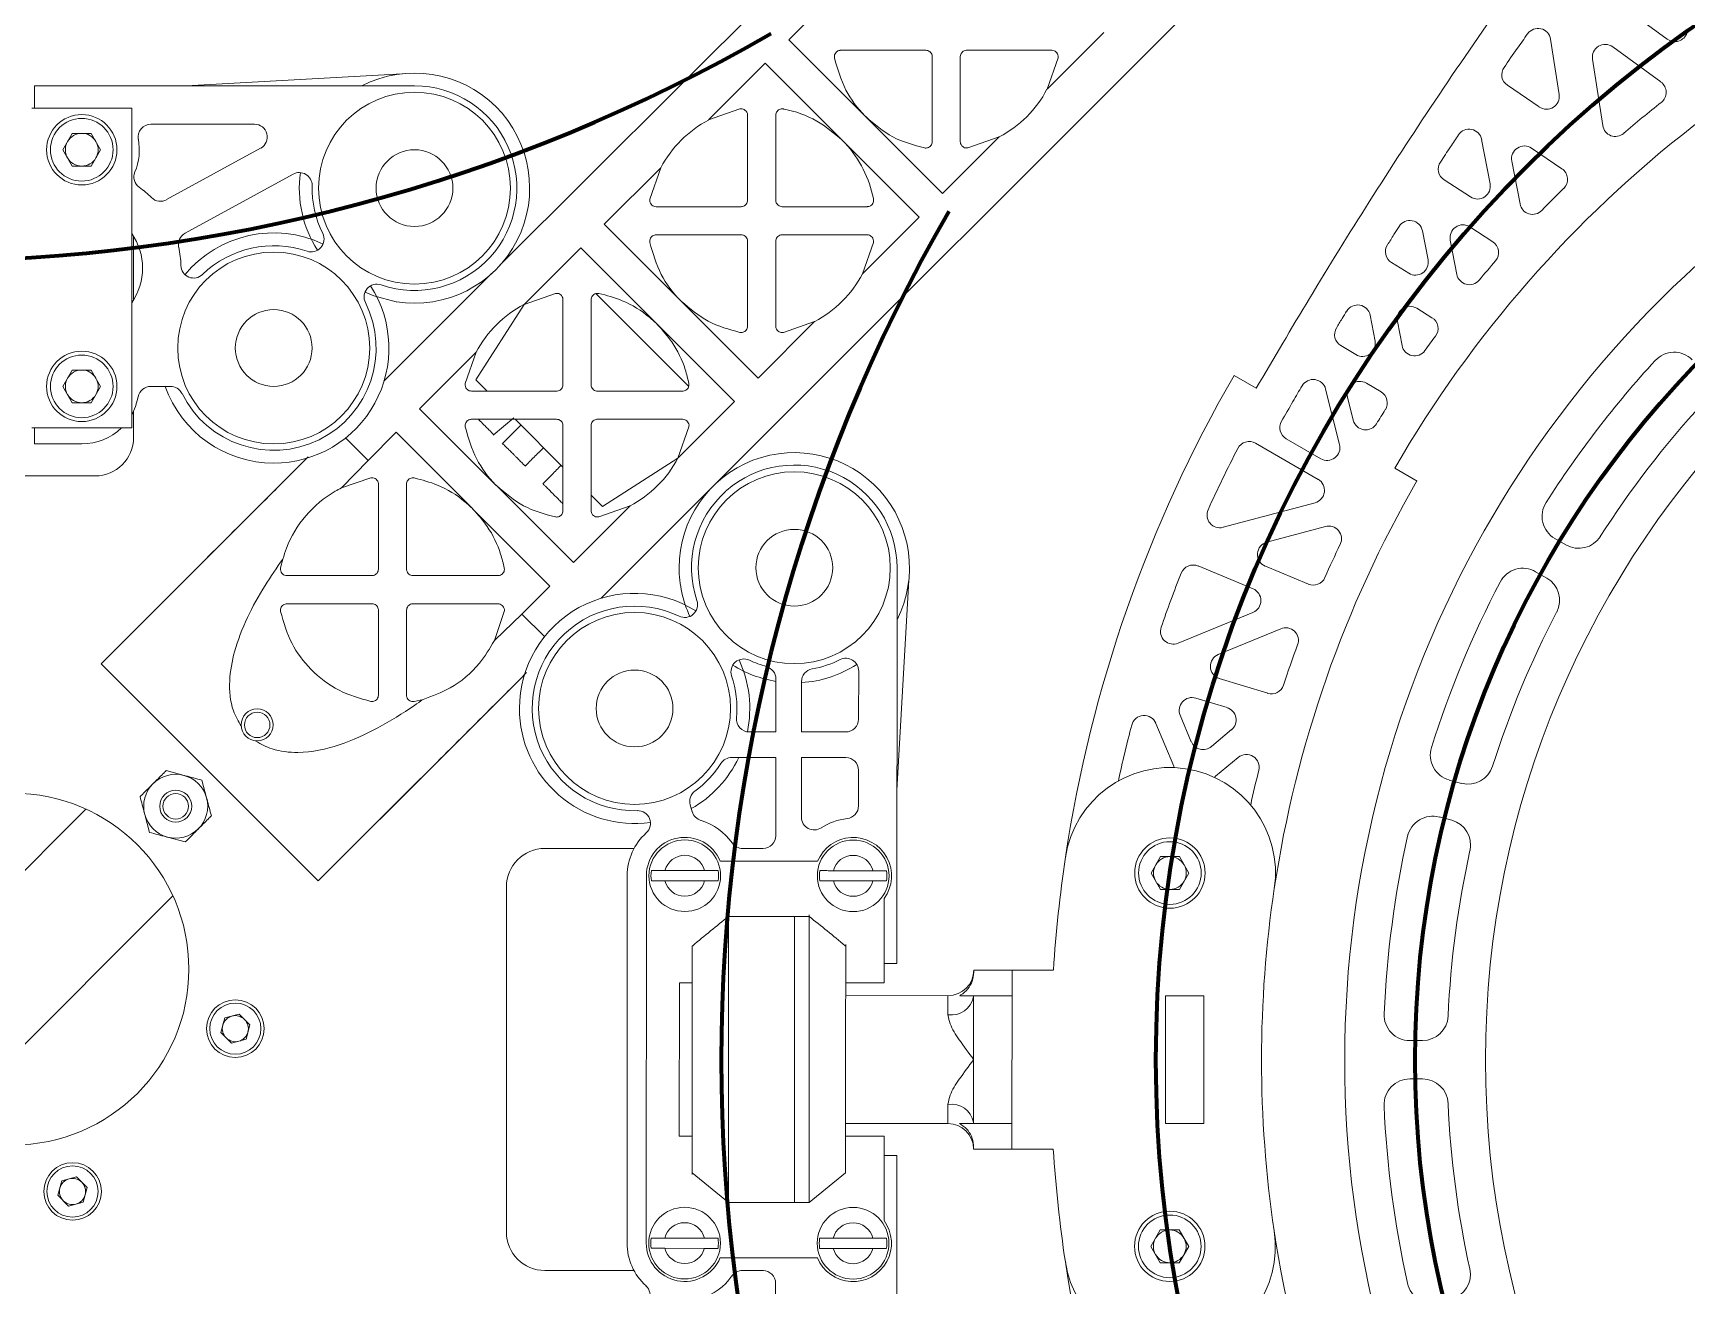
# Model space of a CAD drawing. Header units: millimetres. Extents: x 293 to 902, y 110 to 719.
# Drawn here: x 410.9 to 540.1, y 201.8 to 299.7 of the extents above; entities that cross this region are included whole.
import ezdxf

# ---------------------------------------------------------------- set-up
doc = ezdxf.new("R2010")
doc.units = ezdxf.units.MM

msp = doc.modelspace()

# ---------------------------------------------------------------- linework, layer by layer
at = {"color": 7, "linetype": 'Continuous', "lineweight": 15}
for p, q in [((447.39, 281.56), (506.88, 341.06)), ((464.36, 264.59), (523.85, 324.09)), ((538.61, 299.24), (532.07, 304.01)), ((469.96, 299.19), (474.39, 303.61)), ((481.98, 287.16), (469.96, 299.19)), ((490.14, 295.32), (494.57, 299.75)), ((529.49, 299.23), (530.15, 294.92)), ((538.11, 295.89), (534.34, 298.64)), ((463.69, 292.92), (468.12, 297.35)), ((480.14, 285.33), (468.12, 297.35)), ((491, 297.77), (490.14, 295.32)), ((532.77, 297.68), (533.56, 292.48)), ((439.74, 296.54), (422.88, 295.59)), ((440.71, 295.59), (411.01, 295.59)), ((411.01, 295.59), (411.01, 293.84)), ((528.6, 293.94), (526.11, 295.63)), ((418.61, 293.84), (410.81, 293.84)), ((418.61, 268.84), (418.61, 293.84)), ((463.69, 292.92), (466.14, 293.78)), ((420.11, 292.59), (428.21, 292.59)), ((413.23, 290.59), (413.97, 291.87)), ((415.44, 291.87), (413.97, 291.87)), ((415.44, 291.87), (416.18, 290.59)), ((481.98, 287.16), (486.41, 291.59)), ((486.41, 291.59), (483.96, 290.73)), ((524.1, 291.39), (524.76, 287.93)), ((413.23, 290.59), (413.97, 289.31)), ((416.18, 290.59), (415.44, 289.31)), ((428.69, 290.71), (421.34, 286.69)), ((526.46, 289.7), (527.1, 286.35)), ((530.37, 289.11), (528, 290.72)), ((413.97, 289.31), (415.44, 289.31)), ((431.23, 288.69), (422.78, 284.06)), ((455.54, 284.76), (459.96, 289.19)), ((459.1, 286.74), (459.96, 289.19)), ((523.24, 286.9), (521.17, 288.24)), ((467.56, 272.74), (455.54, 284.76)), ((475.72, 280.9), (480.14, 285.33)), ((524.98, 283.4), (523.17, 284.56)), ((418.76, 283.82), (418.76, 278.86)), ((476.58, 283.35), (475.72, 280.9)), ((519.47, 284.25), (519.91, 281.98)), ((521.65, 283.53), (522.16, 280.85)), ((449.27, 278.49), (453.7, 282.92)), ((465.72, 270.9), (453.7, 282.92)), ((518.4, 280.94), (517.06, 281.77)), ((438.32, 272.5), (446.73, 280.91)), ((449.27, 278.49), (451.72, 279.36)), ((462.14, 272.08), (454.87, 279.34)), ((445.5, 272.6), (449.27, 278.49)), ((520.21, 277.46), (519.03, 278.2)), ((467.56, 272.74), (471.98, 277.17)), ((471.98, 277.17), (469.54, 276.31)), ((515.39, 277.65), (515.78, 275.62)), ((517.52, 277.16), (517.88, 275.28)), ((514.28, 274.57), (513.1, 275.28)), ((441.11, 270.34), (445.54, 274.76)), ((444.68, 272.31), (445.54, 274.76)), ((413.23, 272.09), (413.97, 273.37)), ((415.44, 273.37), (413.97, 273.37)), ((415.44, 273.37), (416.18, 272.09)), ((506.49, 271.94), (504.76, 272.95)), ((413.23, 272.09), (413.97, 270.81)), ((416.18, 272.09), (415.44, 270.81)), ((420.11, 272.09), (421.64, 272.09)), ((446.38, 271.72), (445.5, 272.6)), ((511.91, 271.88), (513, 267.54)), ((516.24, 271.66), (515.1, 272.34)), ((413.97, 270.81), (415.44, 270.81)), ((418.76, 270.13), (418.76, 268.09)), ((453.13, 258.31), (441.11, 270.34)), ((461.29, 266.47), (465.72, 270.9)), ((513.61, 271.24), (514.07, 269.45)), ((418.61, 268.84), (410.81, 268.84)), ((411.01, 268.84), (411.01, 267.59)), ((446.86, 268.27), (448.47, 269.63)), ((452.31, 265.78), (448.58, 269.52)), ((462.15, 268.92), (461.29, 266.47)), ((414.71, 267.59), (411.01, 267.59)), ((437.08, 266.3), (439.27, 268.5)), ((451.29, 256.48), (439.27, 268.5)), ((511.32, 264.82), (506.44, 267.64)), ((511.53, 266.43), (508.83, 268)), ((432.3, 266.47), (416.22, 250.4)), ((437.08, 266.3), (435.01, 264.15)), ((461.29, 266.47), (455.39, 262.7)), ((415.76, 265.09), (388.76, 265.09)), ((519.05, 264.69), (517.31, 265.69)), ((435.01, 264.15), (437.29, 264.93)), ((455.29, 255.52), (463.7, 263.94)), ((465.05, 263.91), (465.08, 263.94)), ((453.13, 258.31), (457.56, 262.74)), ((455.39, 262.7), (454.51, 263.58)), ((457.56, 262.74), (455.11, 261.88)), ((511.08, 262.99), (503.9, 261.07)), ((511.89, 261.14), (507.32, 259.91)), ((530.69, 259.69), (529.82, 260.2)), ((430.25, 257.89), (430.42, 258.59)), ((478.42, 257.91), (478.41, 226.96)), ((501.94, 258.05), (506.24, 256.26)), ((507.2, 258.02), (510.56, 256.63)), ((529.19, 257.1), (528.32, 257.6)), ((449.1, 254.28), (451.29, 256.48)), ((479.33, 256.94), (478.41, 240.51)), ((447.73, 254.5), (446.95, 252.21)), ((446.95, 252.21), (449.1, 254.28)), ((506.23, 254.41), (500.39, 252)), ((508.4, 253.14), (503.52, 251.13)), ((433.19, 233.42), (416.22, 250.4)), ((433.19, 233.42), (449.3, 249.54)), ((475.41, 246.07), (475.42, 249.83)), ((468.95, 245.07), (468.95, 249.21)), ((470.95, 245.07), (470.95, 249.01)), ((503.6, 249.25), (507.38, 248.09)), ((441.38, 247.62), (440.69, 247.46)), ((501.76, 247.72), (504.21, 246.97)), ((498.65, 245.74), (500.05, 242.39)), ((500.55, 246.38), (501.41, 244.31)), ((468.95, 245.07), (466.87, 245.07)), ((474.41, 245.07), (470.95, 245.07)), ((504.55, 245.25), (502.98, 243.93)), ((468.95, 243.07), (465.5, 243.07)), ((468.94, 236.96), (468.95, 243.07)), ((470.95, 238.41), (470.95, 243.07)), ((474.41, 243.07), (470.95, 243.07)), ((505.08, 243.08), (503.31, 241.6)), ((421.31, 242.05), (422.7, 241.67)), ((475.41, 239.29), (475.41, 242.07)), ((500.08, 242.29), (500.05, 242.39)), ((424.1, 241.3), (424.47, 239.91)), ((503.23, 241.52), (503.31, 241.6)), ((522.53, 241.05), (521.57, 241.31)), ((462.42, 238.82), (462.26, 239.36)), ((396.82, 220.81), (415.04, 239.04)), ((420.01, 237.22), (419.64, 238.61)), ((521.76, 238.16), (520.79, 238.42)), ((422.8, 236.47), (421.41, 236.84)), ((457.86, 235.96), (450.89, 235.96)), ((466.35, 235.96), (467.94, 235.96)), ((498.27, 234.04), (499, 235.32)), ((500.48, 235.32), (499, 235.32)), ((500.48, 235.32), (501.22, 234.04)), ((460.28, 234.23), (463.38, 234.23)), ((464.61, 234.96), (472.21, 234.96)), ((473.44, 234.22), (476.54, 234.22)), ((498.27, 234.04), (499, 232.76)), ((501.22, 234.04), (500.48, 232.76)), ((447.89, 232.96), (447.89, 205.96)), ((457.33, 233.83), (457.32, 205.1)), ((458.82, 205.1), (458.83, 233.83)), ((463.38, 233.43), (460.28, 233.43)), ((476.54, 233.42), (473.44, 233.42)), ((499, 232.76), (500.48, 232.76)), ((403.61, 214.03), (421.83, 232.25)), ((477.41, 225.46), (477.41, 232.05)), ((465.26, 230.65), (471.55, 230.65)), ((478.41, 226.96), (477.41, 226.96)), ((484.41, 226.45), (487.41, 226.45)), ((484.41, 226.45), (484.41, 226.29)), ((487.41, 226.45), (487.4, 212.45)), ((487.41, 226.45), (490.63, 226.45)), ((461.4, 213.46), (461.41, 225.46)), ((461.41, 225.46), (462.41, 225.46)), ((474.41, 225.46), (477.41, 225.46)), ((482.4, 224.45), (474.4, 224.46)), ((484.4, 224.45), (484.4, 224.35)), ((484.4, 224.45), (487.4, 224.45)), ((484.4, 224.35), (484.4, 219.45)), ((499.4, 224.45), (502.4, 224.45)), ((499.4, 214.45), (499.4, 224.45)), ((502.4, 224.45), (502.4, 214.45)), ((425.88, 222.71), (425.57, 221.57)), ((425.88, 222.71), (427.02, 223.01)), ((427.85, 222.18), (427.02, 223.01)), ((425.57, 221.57), (426.41, 220.73)), ((427.55, 221.04), (426.41, 220.73)), ((427.85, 222.18), (427.55, 221.04)), ((519.48, 220.94), (518.48, 220.94)), ((484.4, 219.45), (484.4, 214.55)), ((519.48, 217.94), (518.48, 217.94)), ((484.4, 214.55), (484.4, 214.45)), ((462.4, 213.46), (461.4, 213.46)), ((474.4, 214.46), (482.4, 214.45)), ((477.4, 213.46), (474.4, 213.46)), ((477.4, 206.86), (477.4, 213.46)), ((484.4, 214.45), (487.4, 214.45)), ((502.4, 214.45), (499.4, 214.45)), ((478.4, 211.96), (477.4, 211.96)), ((478.4, 211.96), (478.39, 181.01)), ((484.4, 212.45), (484.4, 212.62)), ((484.4, 212.45), (487.4, 212.45)), ((487.4, 212.45), (490.63, 212.45)), ((413.15, 209.98), (412.85, 208.84)), ((413.15, 209.98), (414.29, 210.28)), ((415.13, 209.45), (414.29, 210.28)), ((415.13, 209.45), (414.82, 208.31)), ((465.25, 208.27), (462.4, 210.6)), ((471.54, 208.27), (474.4, 210.6)), ((412.85, 208.84), (413.68, 208)), ((414.82, 208.31), (413.68, 208)), ((471.54, 208.27), (465.25, 208.27)), ((460.27, 205.5), (463.37, 205.49)), ((473.43, 205.49), (476.53, 205.49)), ((498.25, 204.85), (498.99, 206.13)), ((500.47, 206.13), (498.99, 206.13)), ((500.47, 206.13), (501.21, 204.85)), ((463.37, 204.69), (460.27, 204.7)), ((476.53, 204.69), (473.43, 204.69)), ((498.25, 204.85), (498.99, 203.57)), ((501.21, 204.85), (500.47, 203.57)), ((450.89, 202.96), (457.86, 202.96)), ((464.59, 203.96), (472.2, 203.96)), ((466.28, 202.96), (467.98, 202.96)), ((466.34, 202.96), (467.93, 202.96)), ((498.99, 203.57), (500.47, 203.57)), ((468.93, 201.96), (468.93, 195.85))]:
    msp.add_line(p, q, dxfattribs=at)
at = {"color": 8, "linetype": 'Continuous', "lineweight": 15}
for p, q in [((437.08, 266.3), (435.33, 268.06)), ((450.87, 252.52), (449.1, 254.28))]:
    msp.add_line(p, q, dxfattribs=at)
at = {"color": 7, "linetype": 'Continuous', "lineweight": 15, "flags": 128}
for points in [[(474.02, 298.37), (476.16, 298.37), (478.39, 298.37), (480.66, 298.37)], [(481.16, 297.87), (481.16, 295.6), (481.16, 293.37), (481.16, 291.22)], [(483.36, 291.22), (483.36, 293.32), (483.36, 295.55), (483.36, 297.87)], [(483.86, 298.37), (486.18, 298.37), (488.41, 298.37), (490.51, 298.37)], [(466.74, 293.29), (466.74, 291.19), (466.74, 288.96), (466.74, 286.64)], [(468.94, 286.64), (468.94, 288.92), (468.94, 291.14), (468.94, 293.29)], [(466.24, 286.14), (463.92, 286.14), (461.69, 286.14), (459.59, 286.14)], [(476.09, 286.14), (473.94, 286.14), (471.71, 286.14), (469.44, 286.14)], [(459.59, 283.94), (461.74, 283.94), (463.97, 283.94), (466.24, 283.94)], [(466.74, 283.44), (466.74, 281.17), (466.74, 278.94), (466.74, 276.8)], [(468.94, 276.8), (468.94, 278.9), (468.94, 281.13), (468.94, 283.44)], [(469.44, 283.94), (471.76, 283.94), (473.99, 283.94), (476.09, 283.94)], [(439.29, 278.7), (437.53, 279.17), (436.85, 279.46)], [(452.31, 278.86), (452.31, 276.76), (452.31, 274.54), (452.31, 272.22)], [(454.51, 272.22), (454.51, 274.49), (454.51, 276.72), (454.51, 278.86)], [(451.81, 271.72), (449.5, 271.72), (447.27, 271.72), (445.17, 271.72)], [(461.66, 271.72), (459.52, 271.72), (457.29, 271.72), (455.01, 271.72)], [(419.13, 271.27), (418.92, 270.52), (418.61, 269.85)], [(445.17, 269.52), (447.31, 269.52), (449.54, 269.52), (451.81, 269.52)], [(452.31, 269.02), (452.31, 266.75), (452.31, 264.52), (452.31, 262.37)], [(454.51, 262.37), (454.51, 264.47), (454.51, 266.7), (454.51, 269.02)], [(455.01, 269.52), (457.33, 269.52), (459.56, 269.52), (461.66, 269.52)], [(437.89, 264.44), (437.89, 262.34), (437.89, 260.11), (437.89, 257.79)], [(440.09, 257.79), (440.09, 260.07), (440.09, 262.29), (440.09, 264.44)], [(437.39, 257.29), (435.07, 257.29), (432.84, 257.29), (430.74, 257.29)], [(447.24, 257.29), (445.09, 257.29), (442.86, 257.29), (440.59, 257.29)], [(430.74, 255.09), (432.89, 255.09), (435.12, 255.09), (437.39, 255.09)], [(440.59, 255.09), (442.91, 255.09), (445.14, 255.09), (447.24, 255.09)], [(437.89, 254.59), (437.89, 252.32), (437.89, 250.09), (437.89, 247.95)], [(440.09, 247.95), (440.09, 250.05), (440.09, 252.28), (440.09, 254.59)], [(465.26, 230.65), (465.26, 229.72), (465.26, 228.29), (465.26, 226.61), (465.26, 224.72), (465.26, 222.68), (465.26, 220.54), (465.26, 218.38), (465.26, 216.24), (465.26, 214.2), (465.26, 212.31), (465.26, 210.63), (465.25, 209.21), (465.25, 208.14)], [(470.41, 230.65), (470.41, 229.71), (470.41, 228.29), (470.41, 226.61), (470.4, 224.72), (470.4, 222.68), (470.4, 220.54), (470.4, 218.38), (470.4, 216.24), (470.4, 214.2), (470.4, 212.31), (470.4, 210.63), (470.4, 209.2), (470.4, 208.27)], [(470.4, 208.27), (470.4, 209.2), (470.4, 210.63), (470.4, 212.31), (470.4, 214.2), (470.4, 216.24), (470.4, 218.38), (470.4, 220.54), (470.4, 222.68), (470.4, 224.72), (470.41, 226.61), (470.41, 228.29), (470.41, 229.71), (470.41, 230.65)], [(471.54, 208.27), (471.54, 209.2), (471.54, 210.63), (471.54, 212.31), (471.54, 214.2), (471.55, 216.24), (471.55, 218.37), (471.55, 220.54), (471.55, 222.68), (471.55, 224.72), (471.55, 226.61), (471.55, 228.29), (471.55, 229.71), (471.55, 230.78)], [(462.41, 228.34), (462.41, 228), (462.41, 226.67), (462.41, 225.1), (462.4, 223.33), (462.4, 221.43), (462.4, 219.46), (462.4, 217.5), (462.4, 215.6), (462.4, 213.83), (462.4, 212.25), (462.4, 210.92), (462.4, 210.46)], [(474.4, 210.6), (474.4, 210.92), (474.4, 212.25), (474.4, 213.82), (474.4, 215.59), (474.4, 217.49), (474.4, 219.46), (474.4, 221.42), (474.4, 223.32), (474.41, 225.09), (474.41, 226.67), (474.41, 228), (474.41, 228.46)]]:
    msp.add_lwpolyline(points, dxfattribs=at)
at = {"color": 8, "linetype": 'Continuous', "lineweight": 15, "flags": 128}
for points in [[(482.4, 222.95), (482.4, 223.59), (482.4, 224.06), (482.4, 224.36), (482.4, 224.45)], [(482.4, 214.45), (482.4, 214.55), (482.4, 214.84), (482.4, 215.32), (482.4, 215.96)]]:
    msp.add_lwpolyline(points, dxfattribs=at)
at = {"color": 4, "lineweight": 100}
msp.add_circle((597.4, 219.41), 98.75, dxfattribs=at)
at = {"color": 6, "lineweight": 100}
msp.add_circle((597.4, 219.41), 78.5, dxfattribs=at)
at = {"color": 7, "linetype": 'Continuous', "lineweight": 15}
for centre, radius in [((440.71, 287.59), 7.5), ((414.71, 290.59), 2.75), ((414.71, 290.59), 2.45), ((597.4, 219.41), 73), ((440.71, 287.59), 3), ((429.71, 275.09), 7.5), ((429.71, 275.09), 3), ((414.71, 272.09), 2.75), ((414.71, 272.09), 2.45), ((470.39, 257.91), 7.5), ((470.39, 257.91), 3), ((457.91, 246.91), 7.5), ((457.91, 246.91), 3), ((428.42, 245.62), 1.25), ((428.42, 245.62), 0.997), ((422.05, 239.26), 1.25), ((409.33, 226.53), 13.75), ((422.05, 239.26), 0.997), ((461.83, 233.83), 2.8), ((474.99, 233.82), 2.8), ((499.74, 234.04), 2.75), ((499.74, 234.04), 2.45), ((426.71, 221.87), 2.25), ((426.71, 221.87), 2), ((413.99, 209.14), 2.25), ((413.99, 209.14), 2), ((461.82, 205.1), 2.8), ((474.98, 205.09), 2.8), ((499.73, 204.85), 2.75), ((499.73, 204.85), 2.45)]:
    msp.add_circle(centre, radius, dxfattribs=at)
for centre, radius, start, end in [((597.4, 219.41), 92.5, 105.6572, 149.9768), ((528.5, 299.08), 1, 8.7144, 144.7737), ((533.75, 297.83), 1, 53.8613, 188.7144), ((539.2, 300.05), 1, 233.8613, 340.3851), ((440.71, 287.59), 9, 260.9689, 117.266), ((526.67, 296.46), 1, 145.3593, 235.7927), ((440.71, 287.59), 8, 250.9769, 90), ((482.26, 299.47), 8.9, 297.757, 332.243), ((529.17, 294.76), 1, 235.7927, 8.7144), ((537.52, 295.08), 1, 308.3555, 53.8613), ((597.4, 219.41), 95.5, 128.3555, 130.6409), ((420.11, 291.59), 1, 90, 190.4757), ((428.21, 291.59), 1, 298.7261, 90), ((467.84, 285.04), 8.9, 117.757, 152.243), ((523.12, 291.2), 1, 10.8494, 146.4237), ((534.55, 292.63), 1, 188.7144, 310.6409), ((414.71, 290.59), 1.28, 150, 210), ((414.71, 290.59), 1.28, 90, 150), ((414.71, 290.59), 1.28, 30, 90), ((414.71, 290.59), 1.28, 330, 30), ((414.71, 290.59), 4.5, 337.3097, 10.4757), ((597.4, 219.41), 84, 121, 238.9536), ((527.44, 289.89), 1, 55.7927, 190.8494), ((414.71, 290.59), 1.28, 210, 270), ((414.71, 290.59), 1.28, 270, 330), ((521.71, 289.08), 1, 146.8215, 237.1242), ((419.78, 288.47), 1, 157.3097, 234.5549), ((431.71, 287.81), 1, 358.6127, 118.7261), ((440.71, 287.59), 9, 172.2433, 212.697), ((529.81, 288.28), 1, 314.4629, 55.7927), ((414.71, 281.34), 7.75, 45.3277, 54.5549), ((440.71, 287.59), 8, 178.6127, 206.3275), ((523.78, 287.74), 1, 237.1242, 10.8494), ((597.4, 219.41), 95.5, 134.4629, 135.9184), ((420.86, 287.56), 1, 225.3277, 298.7261), ((528.08, 286.54), 1, 190.8494, 315.9184), ((518.49, 284.06), 1, 10.8494, 147.7024), ((522.63, 283.72), 1, 57.1242, 190.8494), ((470.39, 287.59), 114.58, 182.1378, 267.8622), ((414.71, 281.34), 4.75, 325.1903, 34.8097), ((423.26, 283.18), 1, 118.7261, 192.1246), ((429.71, 275.09), 9, 64.6075, 140.3776), ((429.71, 275.09), 8, 70.9769, 134.0082), ((432.64, 283.6), 1, 250.9769, 26.3275), ((517.58, 282.62), 1, 147.944, 238.2235), ((524.43, 282.56), 1, 319.1264, 57.1242), ((414.71, 281.34), 7.75, 1.4615, 12.1246), ((518.93, 281.79), 1, 238.2235, 10.8494), ((597.4, 219.41), 95.5, 139.1264, 140.3104), ((423.45, 281.56), 1, 181.4615, 314.0082), ((467.84, 285.04), 8.9, 297.757, 332.243), ((523.14, 281.04), 1, 190.8494, 320.3104), ((429.71, 275.09), 9, 270, 32.697), ((437.77, 279.08), 1, 70.9769, 206.3275), ((429.71, 275.09), 8, 206.3878, 26.3275), ((453.41, 270.62), 8.9, 117.757, 152.243), ((514.41, 277.46), 1, 10.8494, 148.7808), ((518.5, 277.35), 1, 58.2235, 190.8494), ((513.61, 276.14), 1, 148.9907, 239.2283), ((519.69, 276.61), 1, 323.643, 58.2235), ((514.79, 275.43), 1, 239.2283, 10.8494), ((518.86, 275.47), 1, 190.8494, 324.4807), ((597.4, 219.41), 95.5, 143.643, 144.4807), ((597.4, 219.41), 81, 137.5161, 147.4376), ((539.14, 272.76), 2, 44.9768, 137.5161), ((414.71, 272.09), 1.28, 150, 210), ((414.71, 272.09), 1.28, 90, 150), ((414.71, 272.09), 1.28, 30, 90), ((414.71, 272.09), 1.28, 330, 30), ((597.4, 219.41), 107, 149.9768, 171.4768), ((414.71, 272.09), 1.28, 210, 270), ((414.71, 272.09), 1.28, 270, 330), ((420.11, 271.09), 1, 90, 169.5243), ((429.71, 275.09), 9, 199.4712, 270), ((421.64, 271.09), 1, 26.3878, 90), ((510.94, 271.63), 1, 14.2283, 149.7051), ((514.58, 271.48), 1, 59.2283, 194.2283), ((515.73, 270.8), 1, 327.8194, 59.2283), ((597.4, 219.41), 95.5, 147.8194, 148.5959), ((597.4, 219.41), 76, 137.5487, 147.405), ((414.71, 272.09), 4.5, 270, 313.7617), ((509.33, 268.86), 1, 149.9768, 239.9768), ((515.04, 269.69), 1, 194.2283, 328.5959), ((415.76, 268.09), 3, 270, 0), ((505.94, 266.78), 1, 59.9768, 152.6201), ((512.03, 267.3), 1, 239.9768, 14.2283), ((453.41, 270.62), 8.9, 297.757, 332.243), ((470.39, 257.91), 9, 333.1461, 179.9768), ((597.4, 219.41), 104, 152.6201, 155.5535), ((470.39, 257.91), 8.03, 359.9727, 131.3246), ((470.39, 257.91), 8.03, 131.6802, 198.6803), ((597.4, 219.41), 90.5, 149.9768, 171.4768), ((510.82, 263.96), 1, 284.9768, 59.9768), ((503.64, 262.03), 1, 155.5535, 284.9768), ((530.82, 261.93), 2, 147.4376, 239.9768), ((512.15, 260.17), 1, 334.4475, 104.9768), ((507.58, 258.95), 1, 104.9768, 247.4084), ((531.69, 261.43), 2, 239.9768, 327.405), ((597.4, 219.41), 93.5, 154.4475, 156.1957), ((470.39, 257.91), 9, 179.9768, 205.0357), ((597.4, 219.41), 104, 158.521, 161.0089), ((501.56, 257.12), 1, 67.4084, 158.521), ((527.32, 255.87), 2, 59.9768, 152.5161), ((457.91, 246.91), 9, 57.8239, 179.9768), ((505.85, 255.34), 1, 292.4084, 67.4084), ((510.94, 257.55), 1, 247.4084, 336.1957), ((597.4, 219.41), 81, 152.5161, 162.4376), ((528.19, 255.37), 2, 332.5487, 59.9768), ((457.91, 246.91), 8, 64.1934, 271.4994), ((461.83, 255.02), 1, 244.1934, 18.6803), ((597.4, 219.41), 76, 152.5487, 162.405), ((500.01, 252.93), 1, 161.0089, 292.4084), ((508.78, 252.22), 1, 339.685, 112.4084), ((466.44, 249.78), 1, 64.1105, 198.5974), ((470.39, 257.91), 8.03, 279.9627, 296.487), ((474.42, 249.83), 1, 359.9768, 116.487), ((503.9, 250.2), 1, 112.4084, 252.9353), ((597.4, 219.41), 93.5, 159.685, 161.7226), ((457.91, 246.91), 8, 354.6081, 18.5974), ((470.39, 257.91), 9, 237.7551, 260.8088), ((457.91, 246.91), 9, 348.2386, 24.9669), ((470.39, 257.91), 8.03, 244.1105, 254.3417), ((467.95, 249.21), 1, 359.9768, 74.3417), ((470.39, 257.91), 9, 273.5827, 302.8424), ((471.95, 249.01), 1, 99.9627, 179.9768), ((507.67, 249.04), 1, 252.9353, 341.7226), ((457.91, 246.91), 9, 179.9768, 277.8689), ((501.47, 246.76), 1, 72.9353, 202.6849), ((503.91, 246.01), 1, 309.9501, 72.9353), ((466.87, 246.07), 1, 174.6081, 269.9768), ((474.41, 246.07), 1, 269.9768, 359.9768), ((597.4, 219.41), 104, 165.409, 167.8782), ((497.72, 245.36), 1, 22.6849, 165.409), ((502.34, 244.69), 1, 202.6849, 309.9501), ((457.91, 246.91), 9, 299.4985, 334.7059), ((465.5, 242.07), 1, 89.9768, 147.4285), ((474.41, 242.07), 1, 359.9768, 89.9768), ((505.72, 242.31), 1, 345.9741, 129.9501), ((522.09, 243.25), 2, 162.4376, 254.9768), ((422.05, 239.26), 2.5, 75, 135), ((422.05, 239.26), 2.5, 15, 75), ((457.91, 246.91), 8, 306.1302, 327.4285), ((499.74, 234.04), 8.25, 351.4768, 171.4768), ((597.4, 219.41), 93.5, 165.9741, 167.6815), ((523.05, 242.99), 2, 254.9768, 342.405), ((422.05, 239.26), 2.5, 135, 195), ((463.22, 239.65), 1, 126.1302, 196.659), ((422.05, 239.26), 2.5, 315, 15), ((474.41, 239.29), 1, 276.0236, 359.9768), ((422.05, 239.26), 2.5, 195, 255), ((458.15, 237.92), 1, 311.9948, 91.4994), ((463.38, 239.11), 1, 196.659, 253.6032), ((461.83, 233.83), 4.5, 34.7013, 73.6032), ((471.95, 238.41), 1, 179.9768, 303.5866), ((474.99, 233.82), 4.5, 96.0236, 123.5866), ((520.27, 236.48), 2, 74.9768, 167.5161), ((521.24, 236.23), 2, 347.5487, 74.9768), ((422.05, 239.26), 2.5, 255, 315), ((461.83, 233.83), 4.5, 131.9948, 179.9768), ((461.83, 233.83), 3, 22.1654, 179.9768), ((467.94, 236.96), 1, 269.9768, 359.9768), ((474.99, 233.82), 3, 323.7687, 157.7883), ((597.4, 219.41), 81, 167.5161, 177.4376), ((450.89, 232.96), 3, 90, 180), ((461.83, 233.83), 1.6, 14.4543, 165.4993), ((466.35, 236.96), 1, 214.7013, 269.9768), ((474.99, 233.82), 1.6, 14.4543, 165.4993), ((597.4, 219.41), 107, 171.4768, 176.2258), ((499.74, 234.04), 1.28, 89.9768, 149.9768), ((499.74, 234.04), 1.28, 29.9768, 89.9768), ((597.4, 219.41), 76, 167.5487, 177.405), ((461.83, 233.83), 2.64, 171.2595, 188.6941), ((461.83, 233.83), 2.64, 351.2595, 8.6941), ((474.99, 233.82), 2.64, 171.2595, 188.6941), ((474.99, 233.82), 2.64, 351.2595, 8.6941), ((499.74, 234.04), 1.28, 149.9768, 209.9768), ((499.74, 234.04), 1.28, 329.9768, 29.9768), ((461.83, 233.83), 1.6, 194.4543, 345.4993), ((474.99, 233.82), 1.6, 194.4543, 345.4993), ((499.74, 234.04), 1.28, 209.9768, 269.9768), ((499.74, 234.04), 1.28, 269.9768, 329.9768), ((597.4, 219.41), 90.5, 171.4768, 188.4768), ((482.41, 226.45), 2, 269.9768, 359.9768), ((482.66, 224.72), 1.78, 261.7489, 348.1775), ((426.71, 221.87), 1.02, 105, 165), ((426.71, 221.87), 1.02, 45, 105), ((426.71, 221.87), 1.02, 345, 45), ((518.48, 222.94), 2, 177.4376, 269.9768), ((519.48, 222.94), 2, 269.9768, 357.405), ((426.71, 221.87), 1.02, 165, 225), ((426.71, 221.87), 1.02, 225, 285), ((426.71, 221.87), 1.02, 285, 345), ((518.48, 215.94), 2, 89.9768, 182.5161), ((519.48, 215.94), 2, 2.5487, 89.9768), ((482.66, 214.19), 1.78, 11.7763, 98.2042), ((597.4, 219.41), 81, 182.5161, 192.4376), ((597.4, 219.41), 76, 182.5487, 192.405), ((482.4, 212.45), 2, 359.9768, 89.9768), ((597.4, 219.41), 107, 183.7278, 188.4768), ((413.99, 209.14), 1.02, 165, 225), ((413.99, 209.14), 1.02, 105, 165), ((413.99, 209.14), 1.02, 45, 105), ((413.99, 209.14), 1.02, 345, 45), ((413.99, 209.14), 1.02, 225, 285), ((413.99, 209.14), 1.02, 285, 345), ((474.98, 205.09), 3, 202.1654, 36.1849), ((450.89, 205.96), 3, 180, 270), ((461.82, 205.1), 2.64, 171.2595, 188.6941), ((461.82, 205.1), 1.6, 14.4543, 165.4993), ((461.82, 205.1), 2.64, 351.2595, 8.6941), ((474.98, 205.09), 2.64, 171.2595, 188.6941), ((474.98, 205.09), 1.6, 14.4543, 165.4993), ((474.98, 205.09), 2.64, 351.2595, 8.6941), ((499.73, 204.85), 8.25, 188.4768, 8.4768), ((499.73, 204.85), 1.28, 149.9768, 209.9768), ((499.73, 204.85), 1.28, 89.9768, 149.9768), ((499.73, 204.85), 1.28, 29.9768, 89.9768), ((499.73, 204.85), 1.28, 329.9768, 29.9768), ((597.4, 219.41), 90.5, 188.4768, 209.9768), ((461.82, 205.1), 4.5, 179.9768, 227.9589), ((461.82, 205.1), 3, 179.9768, 337.7883), ((461.82, 205.1), 1.6, 194.4543, 345.4993), ((474.98, 205.09), 1.6, 194.4543, 345.4993), ((499.73, 204.85), 1.28, 209.9768, 269.9768), ((499.73, 204.85), 1.28, 269.9768, 329.9768), ((466.34, 201.96), 1, 89.9768, 145.2524), ((467.93, 201.96), 1, 359.9768, 89.9768), ((597.4, 219.41), 107, 188.4768, 209.9768), ((521.22, 202.65), 2, 284.9768, 12.405), ((458.13, 201.01), 1, 268.4543, 47.9589), ((461.82, 205.1), 4.5, 286.3504, 325.2524), ((520.26, 202.39), 2, 192.4376, 284.9768)]:
    msp.add_arc(centre, radius, start, end, dxfattribs=at)
at = {"color": 3, "lineweight": 100}
for centre, radius, start, end in [((402.2, 414.64), 132.75, 240, 300), ((597.4, 219.41), 132.72, 150, 210)]:
    msp.add_arc(centre, radius, start, end, dxfattribs=at)
at = {"color": 7, "linetype": 'Continuous', "lineweight": 15}
for points, knots in [([(506.49, 271.94), (507.86, 274.29), (510.74, 279.19), (515.38, 286.68), (520.45, 294.49), (525.87, 302.37), (531.55, 310.09), (537.02, 316.93), (542.15, 322.78), (546.85, 327.62), (551.52, 331.86), (556.14, 335.35), (560.62, 338.1), (563.75, 339.17), (565.23, 339.68)], [0, 0, 0, 0, 0.089484, 0.18707, 0.290094, 0.395921, 0.501963, 0.605703, 0.684032, 0.75837, 0.827741, 0.891359, 0.948752, 1, 1, 1, 1]), ([(525.85, 297.03), (526.19, 297.52), (526.8, 298.4), (527.42, 299.27), (527.69, 299.66)], [0, 0, 0, 0, 0.5597102, 1, 1, 1, 1]), ([(473.53, 297.77), (473.52, 297.83), (473.51, 297.94), (473.57, 298.1), (473.67, 298.24), (473.8, 298.33), (473.92, 298.36), (474, 298.37), (474.02, 298.37)], [0, 0, 0, 0, 0.194957, 0.390427, 0.573291, 0.745437, 0.918168, 1, 1, 1, 1]), ([(475.97, 293.18), (475.95, 293.2), (475.33, 293.82), (474.23, 295.29), (473.77, 296.92), (473.53, 297.77)], [0, 0, 0, 0, 0.018793, 0.484681, 1, 1, 1, 1]), ([(480.66, 298.37), (480.72, 298.36), (480.83, 298.35), (480.98, 298.27), (481.1, 298.14), (481.16, 298), (481.16, 297.91), (481.16, 297.87)], [0, 0, 0, 0, 0.21469, 0.429381, 0.643962, 0.858475, 1, 1, 1, 1]), ([(483.36, 297.87), (483.37, 297.92), (483.38, 298.04), (483.47, 298.18), (483.59, 298.3), (483.73, 298.36), (483.83, 298.37), (483.86, 298.37)], [0, 0, 0, 0, 0.2135447, 0.427147, 0.6397308, 0.8519322, 1, 1, 1, 1]), ([(490.51, 298.37), (490.57, 298.36), (490.69, 298.35), (490.85, 298.25), (490.97, 298.1), (491.02, 297.93), (491.01, 297.82), (491, 297.77)], [0, 0, 0, 0, 0.200356, 0.399877, 0.624656, 0.862194, 1, 1, 1, 1]), ([(466.14, 293.78), (466.2, 293.79), (466.32, 293.8), (466.49, 293.73), (466.64, 293.61), (466.73, 293.46), (466.74, 293.34), (466.74, 293.29)], [0, 0, 0, 0, 0.194274, 0.38755, 0.610509, 0.847999, 1, 1, 1, 1]), ([(468.94, 293.29), (468.94, 293.34), (468.95, 293.45), (469.03, 293.59), (469.15, 293.71), (469.29, 293.78), (469.43, 293.8), (469.51, 293.78), (469.54, 293.78)], [0, 0, 0, 0, 0.176441, 0.368572, 0.545, 0.715965, 0.892664, 1, 1, 1, 1]), ([(469.54, 293.78), (469.56, 293.78), (470.45, 293.6), (472.13, 293.03), (473.49, 291.88), (474.13, 291.34)], [0, 0, 0, 0, 0.013782, 0.536235, 1, 1, 1, 1]), ([(480.57, 290.73), (479.72, 290.96), (478.04, 291.41), (476.65, 292.59), (475.97, 293.18)], [0, 0, 0, 0, 0.5080387, 1, 1, 1, 1]), ([(474.13, 291.34), (474.21, 291.26), (474.87, 290.58), (475.89, 289.09), (476.42, 287.54), (476.57, 286.75), (476.58, 286.74)], [0, 0, 0, 0, 0.062328, 0.525487, 0.993284, 1, 1, 1, 1]), ([(481.16, 291.22), (481.16, 291.17), (481.15, 291.06), (481.07, 290.91), (480.95, 290.8), (480.81, 290.74), (480.68, 290.72), (480.6, 290.73), (480.57, 290.73)], [0, 0, 0, 0, 0.185431, 0.371309, 0.547364, 0.718345, 0.895196, 1, 1, 1, 1]), ([(483.96, 290.73), (483.9, 290.73), (483.78, 290.72), (483.61, 290.78), (483.47, 290.9), (483.38, 291.06), (483.37, 291.18), (483.36, 291.22)], [0, 0, 0, 0, 0.194275, 0.387554, 0.610514, 0.848006, 1, 1, 1, 1]), ([(520.88, 289.62), (521.14, 290.02), (521.6, 290.73), (522.07, 291.44), (522.28, 291.76)], [0, 0, 0, 0, 0.5589229, 1, 1, 1, 1]), ([(459.59, 286.14), (459.53, 286.15), (459.41, 286.16), (459.25, 286.26), (459.14, 286.41), (459.08, 286.58), (459.1, 286.7), (459.1, 286.74)], [0, 0, 0, 0, 0.200355, 0.399879, 0.624657, 0.862194, 1, 1, 1, 1]), ([(466.74, 286.64), (466.73, 286.59), (466.72, 286.48), (466.64, 286.33), (466.51, 286.21), (466.37, 286.15), (466.28, 286.15), (466.24, 286.14)], [0, 0, 0, 0, 0.2135447, 0.427147, 0.6397308, 0.8519322, 1, 1, 1, 1]), ([(469.44, 286.14), (469.38, 286.15), (469.27, 286.16), (469.12, 286.25), (469.01, 286.37), (468.95, 286.51), (468.94, 286.61), (468.94, 286.64)], [0, 0, 0, 0, 0.214693, 0.429381, 0.643964, 0.858473, 1, 1, 1, 1]), ([(476.58, 286.74), (476.58, 286.74), (476.59, 286.68), (476.59, 286.55), (476.53, 286.39), (476.42, 286.26), (476.28, 286.17), (476.17, 286.15), (476.1, 286.14), (476.09, 286.14)], [0, 0, 0, 0, 0.0072903, 0.2208375, 0.4192046, 0.600032, 0.7715699, 0.9453943, 1, 1, 1, 1]), ([(516.74, 283.15), (516.91, 283.42), (517.21, 283.9), (517.51, 284.39), (517.65, 284.6)], [0, 0, 0, 0, 0.5586632, 1, 1, 1, 1]), ([(459.1, 283.35), (459.1, 283.4), (459.09, 283.51), (459.14, 283.68), (459.24, 283.81), (459.38, 283.9), (459.5, 283.94), (459.57, 283.94), (459.59, 283.94)], [0, 0, 0, 0, 0.194945, 0.390414, 0.573294, 0.745438, 0.918168, 1, 1, 1, 1]), ([(461.55, 278.75), (461.52, 278.77), (460.91, 279.39), (459.8, 280.87), (459.34, 282.49), (459.1, 283.35)], [0, 0, 0, 0, 0.018793, 0.484681, 1, 1, 1, 1]), ([(466.24, 283.94), (466.3, 283.94), (466.41, 283.93), (466.56, 283.84), (466.67, 283.71), (466.73, 283.57), (466.74, 283.48), (466.74, 283.44)], [0, 0, 0, 0, 0.21469, 0.429381, 0.643962, 0.858475, 1, 1, 1, 1]), ([(468.94, 283.44), (468.95, 283.5), (468.96, 283.61), (469.04, 283.76), (469.17, 283.87), (469.31, 283.93), (469.4, 283.94), (469.44, 283.94)], [0, 0, 0, 0, 0.213561, 0.427145, 0.63973, 0.851932, 1, 1, 1, 1]), ([(476.09, 283.94), (476.15, 283.94), (476.27, 283.92), (476.42, 283.82), (476.54, 283.68), (476.59, 283.51), (476.58, 283.39), (476.58, 283.35)], [0, 0, 0, 0, 0.200355, 0.399879, 0.624658, 0.862195, 1, 1, 1, 1]), ([(451.72, 279.36), (451.78, 279.36), (451.9, 279.37), (452.07, 279.31), (452.21, 279.19), (452.3, 279.03), (452.31, 278.91), (452.31, 278.86)], [0, 0, 0, 0, 0.194274, 0.38755, 0.610509, 0.847999, 1, 1, 1, 1]), ([(454.51, 278.86), (454.52, 278.92), (454.53, 279.02), (454.61, 279.17), (454.73, 279.28), (454.87, 279.35), (455, 279.37), (455.08, 279.36), (455.11, 279.36)], [0, 0, 0, 0, 0.176455, 0.368571, 0.544998, 0.715964, 0.892663, 1, 1, 1, 1]), ([(455.11, 279.36), (455.73, 279.2), (457.13, 278.83), (458.69, 277.87), (459.51, 277.1), (459.71, 276.91)], [0, 0, 0, 0, 0.372009, 0.846605, 1, 1, 1, 1]), ([(466.14, 276.31), (465.29, 276.54), (463.62, 276.99), (462.23, 278.17), (461.55, 278.75)], [0, 0, 0, 0, 0.508039, 1, 1, 1, 1]), ([(512.75, 276.65), (512.9, 276.9), (513.16, 277.34), (513.43, 277.78), (513.55, 277.98)], [0, 0, 0, 0, 0.558058, 1, 1, 1, 1]), ([(459.71, 276.91), (460.1, 276.47), (461.03, 275.42), (461.8, 273.8), (462.07, 272.68), (462.15, 272.31)], [0, 0, 0, 0, 0.323746, 0.779379, 1, 1, 1, 1]), ([(466.74, 276.8), (466.73, 276.74), (466.73, 276.64), (466.64, 276.49), (466.53, 276.38), (466.38, 276.31), (466.25, 276.29), (466.17, 276.3), (466.14, 276.31)], [0, 0, 0, 0, 0.1854437, 0.3713211, 0.5473758, 0.7183555, 0.8952065, 1, 1, 1, 1]), ([(469.54, 276.31), (469.48, 276.3), (469.36, 276.29), (469.19, 276.35), (469.04, 276.47), (468.95, 276.63), (468.94, 276.75), (468.94, 276.8)], [0, 0, 0, 0, 0.194274, 0.387551, 0.610509, 0.847999, 1, 1, 1, 1]), ([(445.17, 271.72), (445.11, 271.73), (444.99, 271.74), (444.83, 271.84), (444.71, 271.98), (444.66, 272.16), (444.67, 272.27), (444.68, 272.31)], [0, 0, 0, 0, 0.200356, 0.399881, 0.624662, 0.862194, 1, 1, 1, 1]), ([(452.31, 272.22), (452.31, 272.16), (452.3, 272.05), (452.21, 271.9), (452.09, 271.79), (451.95, 271.73), (451.85, 271.72), (451.81, 271.72)], [0, 0, 0, 0, 0.2135447, 0.427147, 0.6397308, 0.8519322, 1, 1, 1, 1]), ([(455.01, 271.72), (454.96, 271.72), (454.85, 271.73), (454.7, 271.82), (454.58, 271.95), (454.52, 272.09), (454.52, 272.18), (454.51, 272.22)], [0, 0, 0, 0, 0.214684, 0.42938, 0.643965, 0.858484, 1, 1, 1, 1]), ([(462.15, 272.31), (462.15, 272.31), (462.16, 272.25), (462.16, 272.13), (462.1, 271.96), (461.99, 271.83), (461.86, 271.75), (461.74, 271.72), (461.68, 271.72), (461.66, 271.72)], [0, 0, 0, 0, 0.00729, 0.220838, 0.419205, 0.600033, 0.771572, 0.945382, 1, 1, 1, 1]), ([(508.46, 269.36), (508.76, 269.88), (509.3, 270.8), (509.83, 271.73), (510.07, 272.14)], [0, 0, 0, 0, 0.556763, 1, 1, 1, 1]), ([(444.68, 268.92), (444.67, 268.98), (444.66, 269.09), (444.72, 269.25), (444.82, 269.39), (444.95, 269.48), (445.07, 269.51), (445.15, 269.52), (445.17, 269.52)], [0, 0, 0, 0, 0.194945, 0.390414, 0.573294, 0.745438, 0.918168, 1, 1, 1, 1]), ([(447.12, 264.33), (447.1, 264.35), (446.49, 264.97), (445.38, 266.44), (444.92, 268.07), (444.68, 268.92)], [0, 0, 0, 0, 0.018793, 0.484681, 1, 1, 1, 1]), ([(445.7, 269.52), (445.74, 269.48), (445.84, 269.38), (445.95, 269.28), (446.01, 269.21)], [0, 0, 0, 0, 0.415562, 1, 1, 1, 1]), ([(446.01, 269.21), (446.11, 269.12), (446.3, 268.92), (446.57, 268.65), (446.77, 268.45), (446.89, 268.33), (446.9, 268.32), (446.9, 268.32)], [0, 0, 0, 0, 0.209168, 0.418318, 0.628038, 0.839009, 1, 1, 1, 1]), ([(449.03, 269.06), (448.78, 268.82), (448.29, 268.33), (447.8, 267.83), (447.56, 267.58)], [0, 0, 0, 0, 0.498899, 1, 1, 1, 1]), ([(451.81, 269.52), (451.87, 269.51), (451.98, 269.5), (452.13, 269.42), (452.25, 269.29), (452.31, 269.15), (452.31, 269.06), (452.31, 269.02)], [0, 0, 0, 0, 0.21469, 0.429381, 0.643962, 0.858475, 1, 1, 1, 1]), ([(454.51, 269.02), (454.52, 269.07), (454.53, 269.19), (454.62, 269.34), (454.74, 269.45), (454.88, 269.51), (454.98, 269.52), (455.01, 269.52)], [0, 0, 0, 0, 0.21356, 0.427144, 0.639746, 0.851947, 1, 1, 1, 1]), ([(461.66, 269.52), (461.72, 269.51), (461.84, 269.5), (462, 269.4), (462.12, 269.25), (462.17, 269.08), (462.16, 268.97), (462.15, 268.92)], [0, 0, 0, 0, 0.200354, 0.399877, 0.624655, 0.862185, 1, 1, 1, 1]), ([(447.61, 267.61), (447.61, 267.61), (447.6, 267.62), (447.7, 267.52), (447.89, 267.33), (448.15, 267.08), (448.36, 266.87), (448.47, 266.75), (448.48, 266.74)], [0, 0, 0, 0, 0.112526, 0.327632, 0.542568, 0.757316, 0.971935, 1, 1, 1, 1]), ([(421.03, 255.2), (422.41, 256.59), (425.24, 259.42), (429.07, 263.24), (431.48, 265.66), (432.4, 266.58)], [0, 0, 0, 0, 0.372324, 0.760255, 1, 1, 1, 1]), ([(448.48, 266.74), (448.53, 266.69), (448.68, 266.54), (448.92, 266.31), (449.15, 266.07), (449.31, 265.91), (449.38, 265.85), (449.36, 265.86), (449.36, 265.86)], [0, 0, 0, 0, 0.106063, 0.320492, 0.534973, 0.749671, 0.964523, 1, 1, 1, 1]), ([(449.35, 265.84), (449.59, 266.08), (450.06, 266.58), (450.55, 267.05), (450.8, 267.3)], [0, 0, 0, 0, 0.493583, 1, 1, 1, 1]), ([(437.29, 264.93), (437.35, 264.94), (437.47, 264.95), (437.64, 264.88), (437.79, 264.76), (437.88, 264.61), (437.89, 264.49), (437.89, 264.44)], [0, 0, 0, 0, 0.194273, 0.387554, 0.610511, 0.848, 1, 1, 1, 1]), ([(440.09, 264.44), (440.09, 264.49), (440.1, 264.6), (440.18, 264.74), (440.3, 264.86), (440.44, 264.93), (440.58, 264.95), (440.66, 264.93), (440.69, 264.93)], [0, 0, 0, 0, 0.176455, 0.368571, 0.544998, 0.715964, 0.892663, 1, 1, 1, 1]), ([(452.17, 265.92), (451.93, 265.68), (451.46, 265.19), (450.98, 264.71), (450.74, 264.47)], [0, 0, 0, 0, 0.49609, 1, 1, 1, 1]), ([(435.01, 264.15), (434.84, 264.07), (433.8, 263.52), (432.1, 262.08), (430.89, 260.1), (430.51, 258.87), (430.42, 258.59)], [0, 0, 0, 0, 0.0764891, 0.4773286, 0.8784814, 1, 1, 1, 1]), ([(440.69, 264.93), (441.3, 264.77), (442.7, 264.41), (444.26, 263.45), (445.08, 262.68), (445.28, 262.49)], [0, 0, 0, 0, 0.372009, 0.846605, 1, 1, 1, 1]), ([(451.72, 261.88), (450.87, 262.11), (449.19, 262.56), (447.8, 263.74), (447.12, 264.33)], [0, 0, 0, 0, 0.508039, 1, 1, 1, 1]), ([(450.75, 264.47), (450.75, 264.47), (450.73, 264.49), (450.79, 264.43), (450.93, 264.29), (451.16, 264.06), (451.41, 263.82), (451.57, 263.65), (451.63, 263.59)], [0, 0, 0, 0, 0.006754, 0.221485, 0.436214, 0.650933, 0.865635, 1, 1, 1, 1]), ([(445.28, 262.49), (445.67, 262.05), (446.6, 261), (447.38, 259.37), (447.64, 258.25), (447.73, 257.89)], [0, 0, 0, 0, 0.323746, 0.7793789, 1, 1, 1, 1]), ([(451.63, 263.59), (451.73, 263.49), (451.93, 263.3), (452.17, 263.05), (452.27, 262.95), (452.31, 262.91)], [0, 0, 0, 0, 0.374545, 0.749091, 1, 1, 1, 1]), ([(452.31, 262.37), (452.31, 262.32), (452.3, 262.21), (452.22, 262.06), (452.1, 261.95), (451.96, 261.89), (451.83, 261.87), (451.75, 261.88), (451.72, 261.88)], [0, 0, 0, 0, 0.18543, 0.371323, 0.547377, 0.718356, 0.895207, 1, 1, 1, 1]), ([(455.11, 261.88), (455.05, 261.88), (454.93, 261.87), (454.76, 261.93), (454.62, 262.05), (454.53, 262.21), (454.52, 262.33), (454.51, 262.37)], [0, 0, 0, 0, 0.194265, 0.387548, 0.610507, 0.847998, 1, 1, 1, 1]), ([(430.42, 258.59), (429.95, 257.91), (428.93, 256.43), (427.6, 254.04), (426.62, 251.53), (426.17, 249.07), (426.33, 247), (426.95, 245.9), (427.18, 245.49)], [0, 0, 0, 0, 0.172612, 0.374248, 0.575351, 0.739345, 0.904798, 1, 1, 1, 1]), ([(430.74, 257.29), (430.68, 257.3), (430.56, 257.31), (430.4, 257.41), (430.29, 257.56), (430.23, 257.73), (430.25, 257.85), (430.25, 257.89)], [0, 0, 0, 0, 0.200354, 0.399877, 0.624655, 0.862185, 1, 1, 1, 1]), ([(437.89, 257.79), (437.88, 257.74), (437.87, 257.63), (437.79, 257.48), (437.66, 257.36), (437.52, 257.3), (437.43, 257.3), (437.39, 257.29)], [0, 0, 0, 0, 0.213557, 0.427156, 0.639736, 0.851935, 1, 1, 1, 1]), ([(440.59, 257.29), (440.53, 257.3), (440.42, 257.31), (440.27, 257.4), (440.16, 257.52), (440.1, 257.66), (440.09, 257.76), (440.09, 257.79)], [0, 0, 0, 0, 0.214684, 0.42938, 0.643965, 0.858484, 1, 1, 1, 1]), ([(447.73, 257.89), (447.73, 257.89), (447.74, 257.83), (447.74, 257.7), (447.68, 257.54), (447.57, 257.41), (447.43, 257.33), (447.32, 257.3), (447.25, 257.29), (447.24, 257.29)], [0, 0, 0, 0, 0.00729, 0.220838, 0.41919, 0.600034, 0.771572, 0.945382, 1, 1, 1, 1]), ([(430.25, 254.5), (430.25, 254.55), (430.24, 254.66), (430.29, 254.83), (430.39, 254.96), (430.53, 255.05), (430.65, 255.09), (430.72, 255.09), (430.74, 255.09)], [0, 0, 0, 0, 0.194945, 0.390429, 0.573293, 0.745438, 0.918168, 1, 1, 1, 1]), ([(437.39, 255.09), (437.45, 255.09), (437.56, 255.08), (437.71, 254.99), (437.82, 254.86), (437.88, 254.72), (437.89, 254.63), (437.89, 254.59)], [0, 0, 0, 0, 0.214684, 0.42938, 0.643965, 0.858484, 1, 1, 1, 1]), ([(440.09, 254.59), (440.1, 254.65), (440.11, 254.76), (440.19, 254.91), (440.32, 255.02), (440.46, 255.08), (440.55, 255.09), (440.59, 255.09)], [0, 0, 0, 0, 0.213557, 0.427156, 0.639736, 0.851935, 1, 1, 1, 1]), ([(447.24, 255.09), (447.3, 255.09), (447.42, 255.07), (447.57, 254.97), (447.69, 254.83), (447.74, 254.66), (447.73, 254.54), (447.73, 254.5)], [0, 0, 0, 0, 0.200354, 0.399877, 0.624655, 0.862185, 1, 1, 1, 1]), ([(437.29, 247.46), (436.45, 247.69), (434.76, 248.17), (432.59, 249.83), (430.95, 252.01), (430.49, 253.64), (430.25, 254.5)], [0, 0, 0, 0, 0.254022, 0.509246, 0.742262, 1, 1, 1, 1]), ([(441.38, 247.62), (442.1, 247.88), (443.76, 248.49), (445.71, 250.13), (446.59, 251.6), (446.95, 252.21)], [0, 0, 0, 0, 0.309225, 0.714616, 1, 1, 1, 1]), ([(438, 238.23), (439.38, 239.62), (442.21, 242.44), (446.07, 246.31), (448.52, 248.75), (449.47, 249.71)], [0, 0, 0, 0, 0.369176, 0.753827, 1, 1, 1, 1]), ([(428.29, 244.38), (428.3, 244.37), (428.7, 244.1), (429.77, 243.6), (432.04, 243.33), (434.87, 243.96), (437.89, 245.33), (440.01, 246.66), (441.16, 247.46), (441.38, 247.62)], [0, 0, 0, 0, 0.0031628, 0.0998042, 0.24277, 0.476122, 0.7086739, 0.941861, 1, 1, 1, 1]), ([(437.89, 247.95), (437.88, 247.89), (437.88, 247.79), (437.79, 247.64), (437.68, 247.53), (437.54, 247.46), (437.4, 247.44), (437.32, 247.45), (437.29, 247.46)], [0, 0, 0, 0, 0.185431, 0.371324, 0.547379, 0.718358, 0.895197, 1, 1, 1, 1]), ([(440.69, 247.46), (440.63, 247.45), (440.51, 247.44), (440.34, 247.5), (440.19, 247.62), (440.1, 247.78), (440.09, 247.9), (440.09, 247.95)], [0, 0, 0, 0, 0.194273, 0.387554, 0.610511, 0.848, 1, 1, 1, 1]), ([(421.31, 242.05), (421.22, 241.96), (420.89, 241.63), (420.54, 241.28), (420.29, 241.03)], [0, 0, 0, 0, 0.257552, 1, 1, 1, 1]), ([(422.7, 241.67), (422.73, 241.66), (423.21, 241.54), (423.67, 241.41), (424.1, 241.3)], [0, 0, 0, 0, 0.070136, 1, 1, 1, 1]), ([(420.29, 241.03), (420.19, 240.93), (419.85, 240.59), (419.51, 240.25), (419.27, 240.01)], [0, 0, 0, 0, 0.268638, 1, 1, 1, 1]), ([(419.64, 238.61), (419.63, 238.64), (419.5, 239.11), (419.38, 239.58), (419.27, 240.01)], [0, 0, 0, 0, 0.07014, 1, 1, 1, 1]), ([(424.47, 239.91), (424.48, 239.87), (424.6, 239.4), (424.73, 238.94), (424.84, 238.51)], [0, 0, 0, 0, 0.07014, 1, 1, 1, 1]), ([(424.84, 238.51), (424.76, 238.43), (424.42, 238.09), (424.08, 237.75), (423.82, 237.49)], [0, 0, 0, 0, 0.257552, 1, 1, 1, 1]), ([(421.41, 236.84), (421.37, 236.85), (420.9, 236.98), (420.44, 237.1), (420.01, 237.22)], [0, 0, 0, 0, 0.0701309, 1, 1, 1, 1]), ([(423.82, 237.49), (423.73, 237.4), (423.38, 237.05), (423.05, 236.72), (422.8, 236.47)], [0, 0, 0, 0, 0.268638, 1, 1, 1, 1]), ([(459.22, 234.23), (459.24, 234.23), (459.34, 234.23), (459.58, 234.23), (459.94, 234.23), (460.18, 234.23), (460.28, 234.23)], [0, 0, 0, 0, 0.102305, 0.426698, 0.763527, 1, 1, 1, 1]), ([(463.38, 234.23), (463.48, 234.23), (463.72, 234.23), (464.08, 234.23), (464.32, 234.23), (464.41, 234.23), (464.44, 234.23)], [0, 0, 0, 0, 0.236473, 0.573307, 0.897691, 1, 1, 1, 1]), ([(472.38, 234.23), (472.4, 234.23), (472.5, 234.23), (472.74, 234.23), (473.1, 234.22), (473.34, 234.22), (473.44, 234.22)], [0, 0, 0, 0, 0.102306, 0.426698, 0.763527, 1, 1, 1, 1]), ([(476.54, 234.22), (476.64, 234.22), (476.88, 234.22), (477.24, 234.22), (477.48, 234.22), (477.57, 234.22), (477.6, 234.22)], [0, 0, 0, 0, 0.2364711, 0.5733058, 0.89769, 1, 1, 1, 1]), ([(460.28, 233.43), (460.18, 233.43), (459.94, 233.43), (459.58, 233.43), (459.34, 233.43), (459.24, 233.43), (459.22, 233.43)], [0, 0, 0, 0, 0.2364801, 0.573306, 0.8976906, 1, 1, 1, 1]), ([(464.44, 233.43), (464.41, 233.43), (464.32, 233.43), (464.08, 233.43), (463.72, 233.43), (463.48, 233.43), (463.38, 233.43)], [0, 0, 0, 0, 0.10231, 0.426694, 0.763519, 1, 1, 1, 1]), ([(473.44, 233.42), (473.34, 233.42), (473.09, 233.43), (472.74, 233.43), (472.5, 233.43), (472.4, 233.43), (472.38, 233.43)], [0, 0, 0, 0, 0.2364749, 0.5733027, 0.8976892, 1, 1, 1, 1]), ([(477.6, 233.42), (477.57, 233.42), (477.48, 233.42), (477.24, 233.42), (476.88, 233.42), (476.64, 233.42), (476.54, 233.42)], [0, 0, 0, 0, 0.102309, 0.426694, 0.763527, 1, 1, 1, 1]), ([(462.41, 228.32), (462.42, 228.33), (463.36, 229.13), (464.32, 229.9), (465.26, 230.65)], [0, 0, 0, 0, 0.015195, 1, 1, 1, 1]), ([(474.41, 228.32), (474.39, 228.33), (473.45, 229.12), (472.49, 229.89), (471.55, 230.65)], [0, 0, 0, 0, 0.0151961, 1, 1, 1, 1]), ([(484.41, 226.29), (484.38, 226.05), (484.34, 225.58), (483.97, 224.95), (483.59, 224.6), (483.35, 224.47), (483.32, 224.45)], [0, 0, 0, 0, 0.317039, 0.634069, 0.950165, 1, 1, 1, 1]), ([(483.32, 224.45), (483.69, 224.45), (484.26, 224.45), (484.37, 224.45), (484.4, 224.45)], [0, 0, 0, 0, 0.6619251, 1, 1, 1, 1]), ([(484.4, 219.45), (484.4, 219.46), (484.02, 219.97), (483.33, 220.9), (482.56, 222.09), (482.45, 222.72), (482.4, 222.95)], [0, 0, 0, 0, 0.003217, 0.436306, 0.786096, 1, 1, 1, 1]), ([(482.4, 215.96), (482.44, 216.19), (482.56, 216.82), (483.33, 218.01), (484.02, 218.94), (484.4, 219.45), (484.4, 219.45)], [0, 0, 0, 0, 0.213904, 0.563693, 0.996785, 1, 1, 1, 1]), ([(483.31, 214.45), (483.5, 214.32), (483.89, 214.07), (484.26, 213.46), (484.39, 212.96), (484.4, 212.67), (484.4, 212.62)], [0, 0, 0, 0, 0.3075, 0.614675, 0.92921, 1, 1, 1, 1]), ([(484.4, 214.45), (484.34, 214.45), (484.21, 214.45), (483.63, 214.45), (483.31, 214.45)], [0, 0, 0, 0, 0.4442918, 1, 1, 1, 1]), ([(459.21, 205.5), (459.23, 205.5), (459.33, 205.5), (459.57, 205.5), (459.92, 205.5), (460.17, 205.5), (460.27, 205.5)], [0, 0, 0, 0, 0.102309, 0.426694, 0.763527, 1, 1, 1, 1]), ([(463.37, 205.49), (463.47, 205.49), (463.71, 205.49), (464.07, 205.49), (464.31, 205.49), (464.4, 205.49), (464.43, 205.49)], [0, 0, 0, 0, 0.236474, 0.573302, 0.897695, 1, 1, 1, 1]), ([(472.37, 205.49), (472.39, 205.49), (472.49, 205.49), (472.73, 205.49), (473.08, 205.49), (473.33, 205.49), (473.43, 205.49)], [0, 0, 0, 0, 0.10231, 0.426694, 0.763527, 1, 1, 1, 1]), ([(476.53, 205.49), (476.63, 205.49), (476.87, 205.49), (477.22, 205.49), (477.47, 205.49), (477.56, 205.49), (477.59, 205.49)], [0, 0, 0, 0, 0.236483, 0.573305, 0.89769, 1, 1, 1, 1]), ([(460.27, 204.7), (460.17, 204.7), (459.92, 204.7), (459.57, 204.7), (459.33, 204.7), (459.23, 204.7), (459.21, 204.7)], [0, 0, 0, 0, 0.2364711, 0.5733058, 0.89769, 1, 1, 1, 1]), ([(464.43, 204.69), (464.4, 204.69), (464.31, 204.69), (464.06, 204.69), (463.71, 204.69), (463.47, 204.69), (463.37, 204.69)], [0, 0, 0, 0, 0.1023061, 0.4266982, 0.7635255, 1, 1, 1, 1]), ([(473.43, 204.69), (473.33, 204.69), (473.08, 204.69), (472.73, 204.69), (472.49, 204.69), (472.39, 204.69), (472.37, 204.69)], [0, 0, 0, 0, 0.236473, 0.573306, 0.897691, 1, 1, 1, 1]), ([(477.58, 204.69), (477.56, 204.69), (477.47, 204.69), (477.22, 204.69), (476.87, 204.69), (476.63, 204.69), (476.53, 204.69)], [0, 0, 0, 0, 0.1023062, 0.4266974, 0.7635271, 1, 1, 1, 1])]:
    msp.add_open_spline(points, degree=3, knots=knots, dxfattribs=at)

doc.saveas('drawing.dxf')
